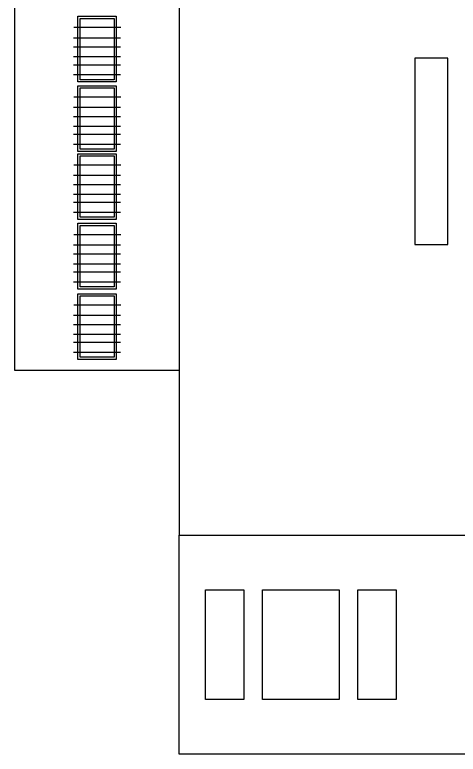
# Model space of a CAD drawing. Header units: millimetres. Extents: x 496 to 139339, y -41630 to 84383.
# Drawn here: x 28485 to 32530, y -23376 to -16629 of the extents above; entities that cross this region are included whole.
import ezdxf

# ---------------------------------------------------------------- set-up
doc = ezdxf.new("R2010")
doc.units = ezdxf.units.MM
doc.layers.add('мебель', color=44, linetype='Continuous', lineweight=25)
doc.layers.add('территория', color=74, linetype='Continuous', lineweight=25)

msp = doc.modelspace()

# ---------------------------------------------------------------- linework, layer by layer
at = {"layer": 'мебель'}
for p, q in [((29024, -16742.5), (29451, -16742.5)), ((29021.5, -16838), (29448.6, -16838)), ((29021.5, -16921.6), (29448.6, -16921.6)), ((29021.5, -17009.9), (29448.6, -17009.9)), ((29021.5, -17083.9), (29448.6, -17083.9)), ((29021.5, -17174.2), (29448.6, -17174.2)), ((29024, -17377), (29451, -17377)), ((29021.5, -17472.5), (29448.6, -17472.5)), ((29021.5, -17556.1), (29448.6, -17556.1)), ((29021.5, -17644.4), (29448.6, -17644.4)), ((29021.5, -17718.4), (29448.6, -17718.4)), ((29021.5, -17808.7), (29448.6, -17808.7)), ((29024, -17997), (29451, -17997)), ((29021.5, -18092.5), (29448.6, -18092.5)), ((29021.5, -18176.1), (29448.6, -18176.1)), ((29021.5, -18264.4), (29448.6, -18264.4)), ((29021.5, -18338.4), (29448.6, -18338.4)), ((29021.5, -18428.7), (29448.6, -18428.7)), ((29024, -18632.2), (29451, -18632.2)), ((29021.5, -18727.7), (29448.6, -18727.7)), ((29021.5, -18811.3), (29448.6, -18811.3)), ((29021.5, -18899.7), (29448.6, -18899.7)), ((29021.5, -18973.7), (29448.6, -18973.7)), ((29021.5, -19063.9), (29448.6, -19063.9)), ((29024, -19274.6), (29451, -19274.6)), ((29021.5, -19370.1), (29448.6, -19370.1)), ((29021.5, -19453.6), (29448.6, -19453.6)), ((29021.5, -19542), (29448.6, -19542)), ((29021.5, -19616), (29448.6, -19616)), ((29021.5, -19706.2), (29448.6, -19706.2))]:
    msp.add_line(p, q, dxfattribs=at)
for points in [[(29060, -16641.4), (29410, -16641.4), (29410, -17241.4), (29060, -17241.4), (29060, -16641.4)], [(32135, -17025.9), (32135, -18725.9), (32435, -18725.9), (32435, -17025.9), (32135, -17025.9)], [(29060, -17275.9), (29410, -17275.9), (29410, -17875.9), (29060, -17875.9), (29060, -17275.9)], [(29060, -17895.9), (29410, -17895.9), (29410, -18495.9), (29060, -18495.9), (29060, -17895.9)], [(29060, -18531.1), (29410, -18531.1), (29410, -19131.1), (29060, -19131.1), (29060, -18531.1)], [(29060, -19173.5), (29410, -19173.5), (29410, -19773.5), (29060, -19773.5), (29060, -19173.5)], [(30225, -21875.9), (30575, -21875.9), (30575, -22875.9), (30225, -22875.9), (30225, -21875.9)], [(30745, -21875.9), (31445, -21875.9), (31445, -22875.9), (30745, -22875.9), (30745, -21875.9)], [(31615, -21875.9), (31965, -21875.9), (31965, -22875.9), (31615, -22875.9), (31615, -21875.9)]]:
    msp.add_lwpolyline(points, dxfattribs=at)
for points in [[(29080, -16661.4), (29390, -16661.4), (29390, -17221.4), (29080, -17221.4)], [(29080, -17295.9), (29390, -17295.9), (29390, -17855.9), (29080, -17855.9)], [(29080, -17915.9), (29390, -17915.9), (29390, -18475.9), (29080, -18475.9)], [(29080, -18551.1), (29390, -18551.1), (29390, -19111.1), (29080, -19111.1)], [(29080, -19193.5), (29390, -19193.5), (29390, -19753.5), (29080, -19753.5)]]:
    msp.add_lwpolyline(points, close=True, dxfattribs=at)
at = {"layer": 'территория'}
for points in [[(36735, -14375.9), (29985, -14375.9), (29985, -21375.9), (36735, -21375.9)], [(28485, -15875.9), (29985, -15875.9), (29985, -19875.9), (28485, -19875.9), (28485, -15875.9)], [(29985, -23375.9), (29985, -21375.9), (36735, -21375.9)], [(36985, -21675.9), (36985, -23375.9), (29985, -23375.9)]]:
    msp.add_lwpolyline(points, dxfattribs=at)

doc.saveas('drawing.dxf')
